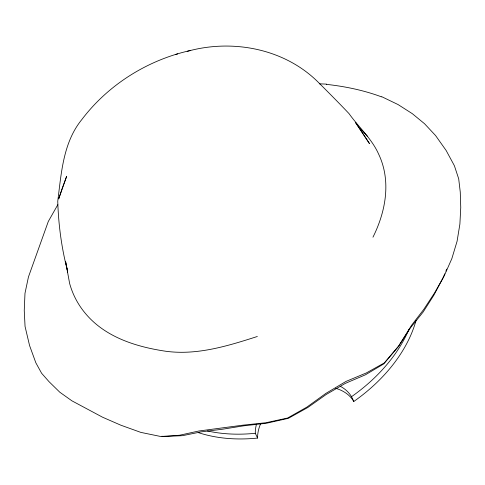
<?xml version="1.0" encoding="UTF-8"?>
<svg xmlns="http://www.w3.org/2000/svg" width="485" height="485" viewBox="0 0 485 485"><rect width="100%" height="100%" fill="white"/><g stroke="black" fill="none" stroke-linecap="round" stroke-linejoin="round"><path stroke-width="0.73" d="M372.965 237.183C385.781 211.539 391.425 180.869 378.591 154.03C371.692 138.571 358.7 127.203 349.006 113.593C338.918 102.953 328.581 92.562 318.208 82.207C284.398 48.542 232.394 38.739 187.192 51.355M444.757 273.807L442.757 278.505L433.784 295.341L423.102 312.079L410.455 327.848L398.112 346.927L383.683 363.95L365.423 374.808L345.405 383.344L326.217 394.469L307.775 407.515L288.326 418.343L266.344 423.266L243.749 425.818L222.342 429.243L201.505 431.808L182.493 435.675L163.427 436.524L161.948 436.209M445.903 271.115L446.758 269.102M57.836 204.67L48.3 221.475L28.445 276.959L24.99 293.298L24.25 310.473L25.056 326.453L29.561 345.526L35.829 362.762L41.607 373.256L48.961 381.598L59.77 392.189L71.907 400.828L102.565 417.215L120.874 425.206L140.802 432.384L160.753 436.5L179.614 435.227L198.85 431.007L242.451 425.224L265.859 422.75L287.617 418.021L306.787 407.17L325.92 393.365L346.011 381.41L366.284 372.971L384.338 362.907L398.943 345.659L411.474 325.405L423.829 309.297L434.602 292.849L444.199 275.898L451.85 258.614L457.082 241.257L459.889 224.082L460.75 207.525L460.259 192.054L458.701 178.844L454.39 165.737L446.145 150.483L435.56 135.533L424.533 123.724L412.305 113.666L398.064 104.566L381.798 96.721M190.563 50.476C147.761 59.946 108.27 84.59 81.777 119.613C63.092 142.584 61.352 173.018 57.751 201.202C58.443 224.452 61.504 247.714 67.36 270.242L65.584 261.439L69.634 283.464A167.937 114.987 -25.4 0 0 85.348 313.377C105.075 337.123 135.927 346.781 165.433 351.201C196.813 355.602 227.804 345.957 257.341 336.487M175.4 54.502L177.746 53.883M319.288 83.82L326.593 84.117M360.416 128.761L367.521 136.37M340.567 386.43A52.532 36.029 -25.7 0 1 351.51 396.7L353.808 401.477A146.318 100.353 -25.7 0 0 416.069 320.318M256.504 424.108A52.532 36.029 -25.7 0 0 255.292 433.287L257.59 438.064A146.318 100.353 -25.7 0 1 198.541 432.675M67.379 269.715L67.542 272.57M326.429 84.366A228.235 131.368 -14.9 0 1 381.598 96.885M257.59 438.064A52.532 36.029 -25.7 0 1 260.706 423.575M335.602 388.261A52.532 36.029 -25.7 0 1 353.808 401.477M408.922 329.4A146.318 100.353 -25.7 0 1 351.51 396.7M255.292 433.287A146.318 100.353 -25.7 0 1 207.453 430.959M62.329 188.047L58.673 198.917L66.675 176.249L62.329 188.047M361.61 131.617L355.438 122.378L369.455 143.572L361.61 131.617"/></g></svg>
